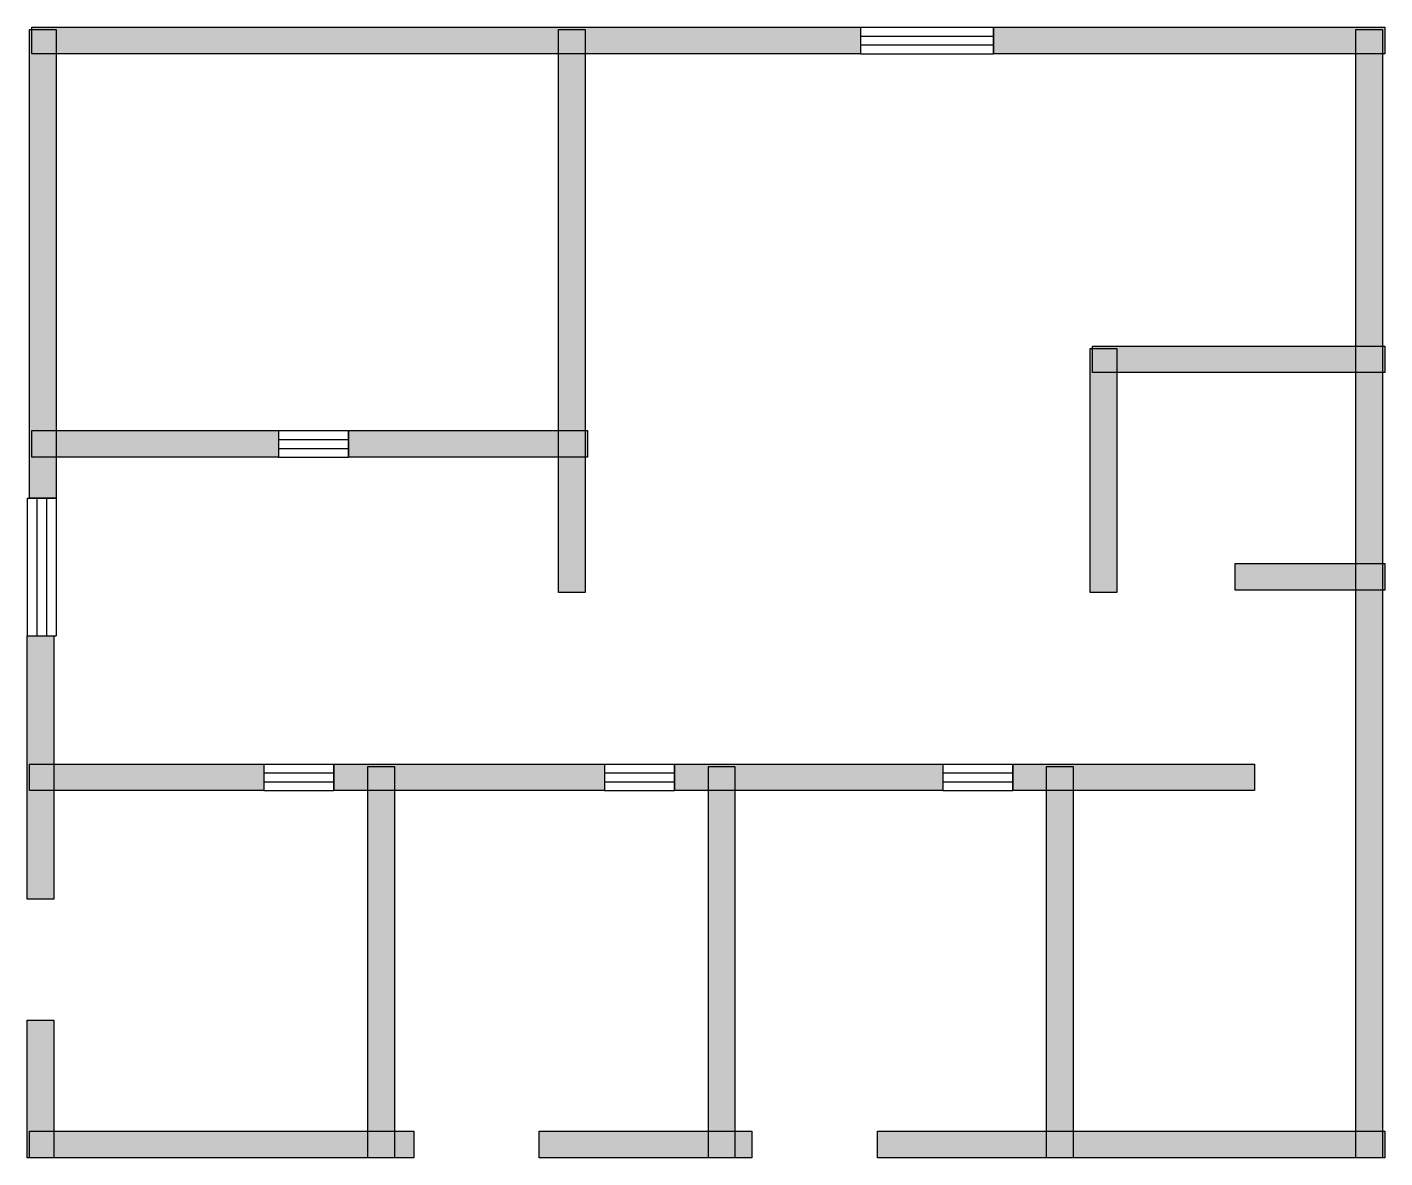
# Model space of a CAD drawing. Header units: millimetres. Extents: x 9 to 4954, y 0 to 4118.
import ezdxf

# ---------------------------------------------------------------- set-up
doc = ezdxf.new("R2010")
doc.units = ezdxf.units.MM
doc.layers.add('WALL', color=7, linetype='Continuous')
doc.layers.add('WINDOW', color=5, linetype='Continuous')

msp = doc.modelspace()

# ---------------------------------------------------------------- hatches: boundary and pattern name
at = {"layer": 'WALL'}
h = msp.add_hatch(color=256, dxfattribs=at)
h.dxf.hatch_style = 1
h.paths.add_polyline_path([(17.6, 4109.6), (114.4, 4109.6), (114.4, 2402.4), (17.6, 2402.4)])
h = msp.add_hatch(color=256, dxfattribs=at)
h.dxf.hatch_style = 1
h.paths.add_polyline_path([(26.4, 4118.4), (3044.8, 4118.4), (3044.8, 4021.6), (26.4, 4021.6)])
h = msp.add_hatch(color=256, dxfattribs=at)
h.dxf.hatch_style = 1
h.paths.add_polyline_path([(1944.8, 4109.6), (2041.6, 4109.6), (2041.6, 2059.2), (1944.8, 2059.2)])
h = msp.add_hatch(color=256, dxfattribs=at)
h.dxf.hatch_style = 1
h.paths.add_polyline_path([(3528.8, 4118.4), (4954.4, 4118.4), (4954.4, 4021.6), (3528.8, 4021.6)])
h = msp.add_hatch(color=256, dxfattribs=at)
h.dxf.hatch_style = 1
h.paths.add_polyline_path([(4848.8, 4109.6), (4945.6, 4109.6), (4945.6, 0), (4848.8, 0)])
h = msp.add_hatch(color=256, dxfattribs=at)
h.dxf.hatch_style = 1
h.paths.add_polyline_path([(3880.8, 2948), (3977.6, 2948), (3977.6, 2059.2), (3880.8, 2059.2)])
h = msp.add_hatch(color=256, dxfattribs=at)
h.dxf.hatch_style = 1
h.paths.add_polyline_path([(3889.6, 2956.8), (4954.4, 2956.8), (4954.4, 2860), (3889.6, 2860)])
h = msp.add_hatch(color=256, dxfattribs=at)
h.dxf.hatch_style = 1
h.paths.add_polyline_path([(26.4, 2648.8), (924, 2648.8), (924, 2552), (26.4, 2552)])
h = msp.add_hatch(color=256, dxfattribs=at)
h.dxf.hatch_style = 1
h.paths.add_polyline_path([(1179.2, 2648.8), (2050.4, 2648.8), (2050.4, 2552), (1179.2, 2552)])
h = msp.add_hatch(color=256, dxfattribs=at)
h.dxf.hatch_style = 1
h.paths.add_polyline_path([(4408.8, 2164.8), (4954.4, 2164.8), (4954.4, 2068), (4408.8, 2068)])
h = msp.add_hatch(color=256, dxfattribs=at)
h.dxf.hatch_style = 1
h.paths.add_polyline_path([(8.8, 1900.8), (105.6, 1900.8), (105.6, 941.6), (8.8, 941.6)])
h = msp.add_hatch(color=256, dxfattribs=at)
h.dxf.hatch_style = 1
h.paths.add_polyline_path([(17.6, 1434.4), (871.2, 1434.4), (871.2, 1337.6), (17.6, 1337.6)])
h = msp.add_hatch(color=256, dxfattribs=at)
h.dxf.hatch_style = 1
h.paths.add_polyline_path([(1126.4, 1434.4), (2112, 1434.4), (2112, 1337.6), (1126.4, 1337.6)])
h = msp.add_hatch(color=256, dxfattribs=at)
h.dxf.hatch_style = 1
h.paths.add_polyline_path([(2367.2, 1434.4), (3344, 1434.4), (3344, 1337.6), (2367.2, 1337.6)])
h = msp.add_hatch(color=256, dxfattribs=at)
h.dxf.hatch_style = 1
h.paths.add_polyline_path([(3599.2, 1434.4), (4479.2, 1434.4), (4479.2, 1337.6), (3599.2, 1337.6)])
h = msp.add_hatch(color=256, dxfattribs=at)
h.dxf.hatch_style = 1
h.paths.add_polyline_path([(1249.6, 1425.6), (1346.4, 1425.6), (1346.4, 0), (1249.6, 0)])
h = msp.add_hatch(color=256, dxfattribs=at)
h.dxf.hatch_style = 1
h.paths.add_polyline_path([(2490.4, 1425.6), (2587.2, 1425.6), (2587.2, 0), (2490.4, 0)])
h = msp.add_hatch(color=256, dxfattribs=at)
h.dxf.hatch_style = 1
h.paths.add_polyline_path([(3722.4, 1425.6), (3819.2, 1425.6), (3819.2, 0), (3722.4, 0)])
h = msp.add_hatch(color=256, dxfattribs=at)
h.dxf.hatch_style = 1
h.paths.add_polyline_path([(8.8, 501.6), (105.6, 501.6), (105.6, 0), (8.8, 0)])
h = msp.add_hatch(color=256, dxfattribs=at)
h.dxf.hatch_style = 1
h.paths.add_polyline_path([(17.6, 96.8), (1416.8, 96.8), (1416.8, 0), (17.6, 0)])
h = msp.add_hatch(color=256, dxfattribs=at)
h.dxf.hatch_style = 1
h.paths.add_polyline_path([(1874.4, 96.8), (2648.8, 96.8), (2648.8, 0), (1874.4, 0)])
h = msp.add_hatch(color=256, dxfattribs=at)
h.dxf.hatch_style = 1
h.paths.add_polyline_path([(3106.4, 96.8), (4954.4, 96.8), (4954.4, 0), (3106.4, 0)])

# ---------------------------------------------------------------- linework, layer by layer
for points in [[(17.6, 4109.6), (114.4, 4109.6), (114.4, 2402.4), (17.6, 2402.4)], [(26.4, 4118.4), (3044.8, 4118.4), (3044.8, 4021.6), (26.4, 4021.6)], [(1944.8, 4109.6), (2041.6, 4109.6), (2041.6, 2059.2), (1944.8, 2059.2)], [(3528.8, 4118.4), (4954.4, 4118.4), (4954.4, 4021.6), (3528.8, 4021.6)], [(4848.8, 4109.6), (4945.6, 4109.6), (4945.6, 0), (4848.8, 0)], [(3880.8, 2948), (3977.6, 2948), (3977.6, 2059.2), (3880.8, 2059.2)], [(3889.6, 2956.8), (4954.4, 2956.8), (4954.4, 2860), (3889.6, 2860)], [(26.4, 2648.8), (924, 2648.8), (924, 2552), (26.4, 2552)], [(1179.2, 2648.8), (2050.4, 2648.8), (2050.4, 2552), (1179.2, 2552)], [(4408.8, 2164.8), (4954.4, 2164.8), (4954.4, 2068), (4408.8, 2068)], [(8.8, 1900.8), (105.6, 1900.8), (105.6, 941.6), (8.8, 941.6)], [(17.6, 1434.4), (871.2, 1434.4), (871.2, 1337.6), (17.6, 1337.6)], [(1126.4, 1434.4), (2112, 1434.4), (2112, 1337.6), (1126.4, 1337.6)], [(2367.2, 1434.4), (3344, 1434.4), (3344, 1337.6), (2367.2, 1337.6)], [(3599.2, 1434.4), (4479.2, 1434.4), (4479.2, 1337.6), (3599.2, 1337.6)], [(1249.6, 1425.6), (1346.4, 1425.6), (1346.4, 0), (1249.6, 0)], [(2490.4, 1425.6), (2587.2, 1425.6), (2587.2, 0), (2490.4, 0)], [(3722.4, 1425.6), (3819.2, 1425.6), (3819.2, 0), (3722.4, 0)], [(8.8, 501.6), (105.6, 501.6), (105.6, 0), (8.8, 0)], [(17.6, 96.8), (1416.8, 96.8), (1416.8, 0), (17.6, 0)], [(1874.4, 96.8), (2648.8, 96.8), (2648.8, 0), (1874.4, 0)], [(3106.4, 96.8), (4954.4, 96.8), (4954.4, 0), (3106.4, 0)]]:
    msp.add_lwpolyline(points, close=True, dxfattribs=at)
at = {"layer": 'WINDOW'}
for p, q in [((3044.8, 4118.4), (3528.8, 4118.4)), ((3044.8, 4118.4), (3044.8, 4021.6)), ((3528.8, 4118.4), (3528.8, 4021.6)), ((3044.8, 4086.1), (3528.8, 4086.1)), ((3044.8, 4053.9), (3528.8, 4053.9)), ((3044.8, 4021.6), (3528.8, 4021.6)), ((924, 2648.8), (1179.2, 2648.8)), ((924, 2648.8), (924, 2552)), ((1179.2, 2648.8), (1179.2, 2552)), ((924, 2616.5), (1179.2, 2616.5)), ((924, 2584.3), (1179.2, 2584.3)), ((924, 2552), (1179.2, 2552)), ((8.8, 2402.4), (8.8, 1900.8)), ((8.8, 2402.4), (114.4, 2402.4)), ((44, 2402.4), (44, 1900.8)), ((79.2, 2402.4), (79.2, 1900.8)), ((114.4, 2402.4), (114.4, 1900.8)), ((8.8, 1900.8), (114.4, 1900.8)), ((871.2, 1434.4), (1126.4, 1434.4)), ((871.2, 1434.4), (871.2, 1337.6)), ((1126.4, 1434.4), (1126.4, 1337.6)), ((2112, 1434.4), (2367.2, 1434.4)), ((2112, 1434.4), (2112, 1337.6)), ((2367.2, 1434.4), (2367.2, 1337.6)), ((3344, 1434.4), (3599.2, 1434.4)), ((3344, 1434.4), (3344, 1337.6)), ((3599.2, 1434.4), (3599.2, 1337.6)), ((871.2, 1402.1), (1126.4, 1402.1)), ((2112, 1402.1), (2367.2, 1402.1)), ((3344, 1402.1), (3599.2, 1402.1)), ((871.2, 1369.9), (1126.4, 1369.9)), ((871.2, 1337.6), (1126.4, 1337.6)), ((2112, 1369.9), (2367.2, 1369.9)), ((2112, 1337.6), (2367.2, 1337.6)), ((3344, 1369.9), (3599.2, 1369.9)), ((3344, 1337.6), (3599.2, 1337.6))]:
    msp.add_line(p, q, dxfattribs=at)

doc.saveas('drawing.dxf')
